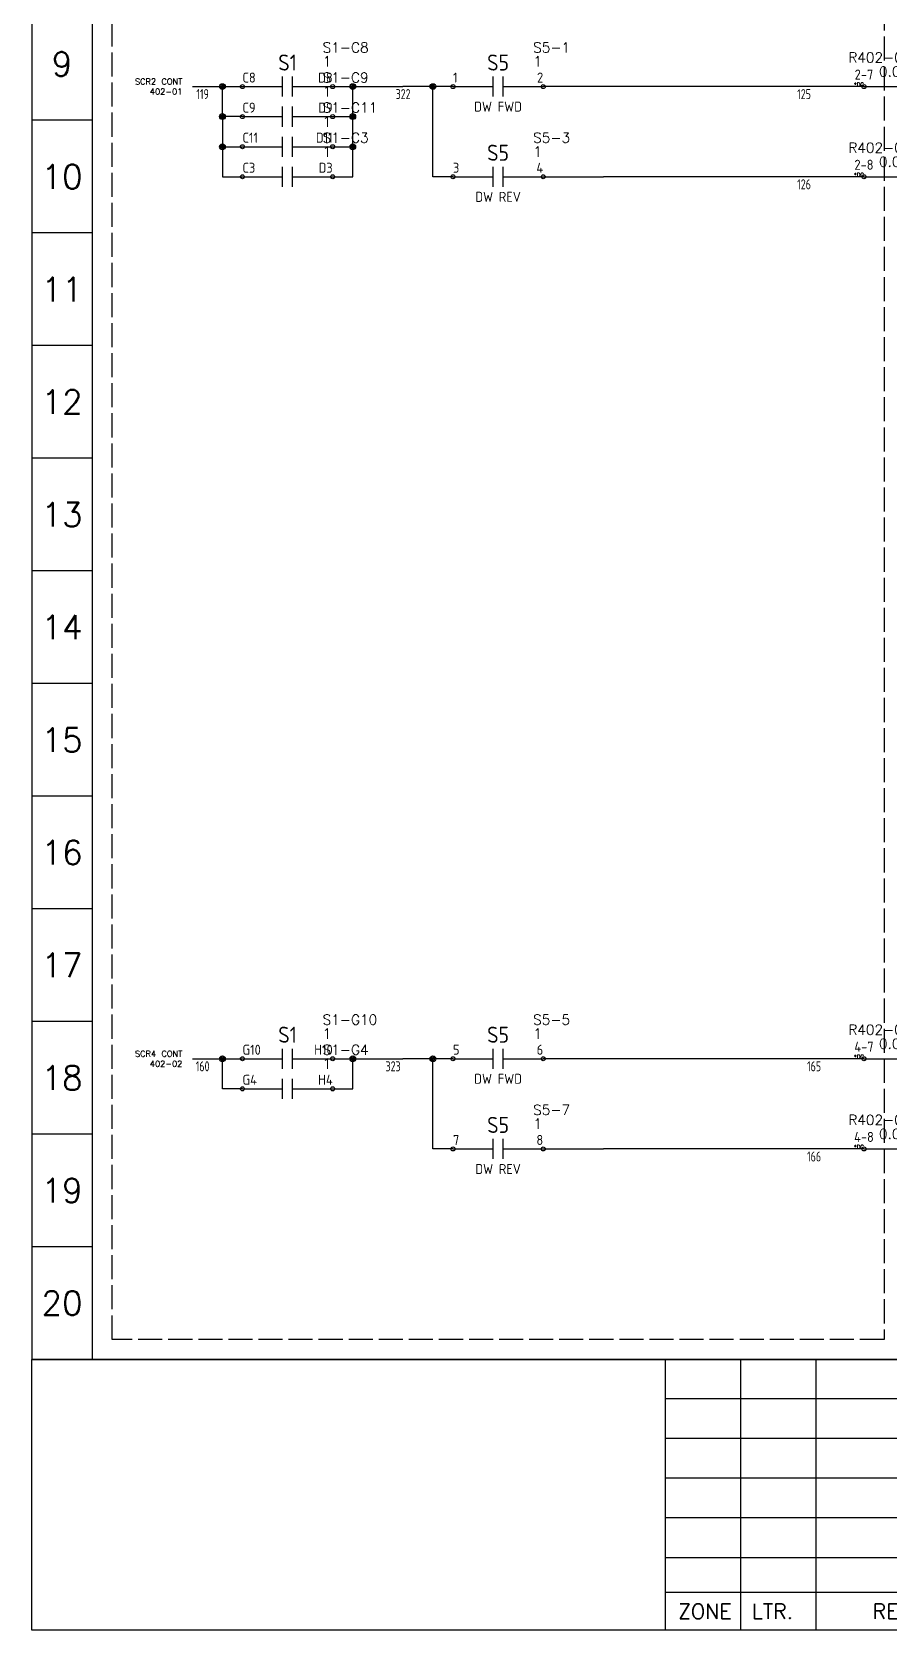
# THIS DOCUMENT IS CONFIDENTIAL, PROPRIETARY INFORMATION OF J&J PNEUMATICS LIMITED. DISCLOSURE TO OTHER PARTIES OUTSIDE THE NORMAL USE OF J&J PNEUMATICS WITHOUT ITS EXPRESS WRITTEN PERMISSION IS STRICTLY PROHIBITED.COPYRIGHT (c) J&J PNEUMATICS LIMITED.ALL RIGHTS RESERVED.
# Model space of a CAD drawing. Header units: millimetres. Extents: x 0 to 1020, y 0 to 646.
# Drawn here: x 0 to 213.8, y 0 to 398.6 of the extents above; entities that cross this region are included whole.
import ezdxf
from ezdxf.enums import TextEntityAlignment as Align

# ---------------------------------------------------------------- set-up
doc = ezdxf.new("R2010")
doc.units = ezdxf.units.MM
doc.header["$LTSCALE"] = 0.5
doc.linetypes.add('ACAD_ISO02W100', pattern=[15, 12, -3])
for name, color, linetype in [('LOCBOX', 7, 'ACAD_ISO02W100'), ('OUTLINE_0', 7, 'Continuous'), ('OUTLINE_GRID', 7, 'Continuous'), ('SYMS', 7, 'Continuous'), ('WIREFIXED', 7, 'Continuous'), ('WIRES', 7, 'Continuous')]:
    doc.layers.add(name, color=color, linetype=linetype)
doc.layers.add('NETLIST', color=50, linetype='Continuous', plot=False)
doc.styles.get("Standard").update_dxf_attribs({"font": 'txt.shx', "bigfont": 'gbcbig.shx'})
doc.styles.add('WD', font='romans.shx', dxfattribs={"bigfont": 'gbcbig.shx'})
doc.styles.add('WD_IEC', font='isocp2.shx', dxfattribs={"width": 0.9, "height": 4})

# ---------------------------------------------------------------- blocks, each defined once
blk = doc.blocks.new('CONTRELEC 2016 BLOCK')
for p, q in [((131.63, 68.75), (131.63, 12.5)), ((147.26, 68.75), (147.26, 12.5)), ((162.88, 68.75), (162.88, 12.5)), ((362.88, 60.54), (131.63, 60.54)), ((362.88, 52.29), (131.63, 52.29)), ((362.88, 44.04), (131.63, 44.04)), ((362.88, 35.79), (131.63, 35.79)), ((362.88, 27.54), (131.63, 27.54)), ((362.88, 20.29), (131.63, 20.29))]:
    blk.add_line(p, q)
blk.add_lwpolyline([(0, 68.75), (850, 68.75), (850, 12.5), (0, 12.5)], close=True)
at = {"layer": 'OUTLINE_0'}
for s, p in [('ZONE', (134.3, 14.8)), ('LTR.', (149.63, 14.83)), ('REVISION', (174.72, 14.83))]:
    blk.add_text(s, height=3.125, dxfattribs=at).set_placement(p)
at = {"layer": 'OUTLINE_0', "style": 'WD'}
for tag, height, p in [('DWGDESC1', 5, (644.66, 57.89)), ('EDBY', 3, (553.37, 56.41)), ('EDDATE', 3, (575, 56.41)), ('DWGDESC2', 5, (645.03, 47.96)), ('CKBY', 3, (553.37, 48.16)), ('CKDATE', 3, (575, 48.16)), ('DWGDESC3', 5, (645.15, 37.57)), ('PROJDESC', 5, (642.81, 17.97)), ('REVISION', 3, (835.28, 16.64))]:
    blk.add_attdef(tag, text='', height=height, dxfattribs=at).set_placement(p, align=Align.MIDDLE_CENTER)
blk.add_attdef('DWGNO', text='', height=5, dxfattribs=at).set_placement((782.6, 33.58), align=Align.MIDDLE_RIGHT)
blk.add_attdef('SHEETNO', text='', height=5, dxfattribs=at).set_placement((788, 33.58), align=Align.MIDDLE_LEFT)
for tag, p, height in [('FILENAME', (721.45, 22.05), 3), ('SCALE', (725.62, 15.05), 3), ('SH', (776.35, 15.29), 3), ('NSH', (796.5, 15.11), 3.12)]:
    blk.add_attdef(tag, p, '', height=height, dxfattribs=at)
at = {"layer": 'OUTLINE_0', "style": 'WD', "flags": 1}
blk.add_attdef('WD_TB', (567.05, 15.25), '', height=3, dxfattribs=at)
blk = doc.blocks.new('2010 Grid')
at = {"layer": 'OUTLINE_GRID'}
for p, q in [((0, 481.25), (0, 0)), ((12.5, 468.31), (12.5, 0)), ((12.5, 257.57), (0, 257.57)), ((12.5, 234.15), (0, 234.15)), ((12.5, 210.74), (0, 210.74)), ((12.5, 187.32), (0, 187.32)), ((12.5, 163.91), (0, 163.91)), ((12.5, 140.49), (0, 140.49)), ((12.5, 117.08), (0, 117.08)), ((12.5, 93.66), (0, 93.66)), ((12.5, 70.25), (0, 70.25)), ((12.5, 46.83), (0, 46.83)), ((12.5, 23.42), (0, 23.42)), ((850, 0), (0, 0))]:
    blk.add_line(p, q, dxfattribs=at)
at = {"layer": 'OUTLINE_GRID', "char_height": 5, "width": 17.7556, "attachment_point": 5}
for s, insert in [('9', (6.25, 269.28)), ('10', (6.25, 245.86)), ('11', (6.25, 222.44)), ('12', (6.25, 199.03)), ('13', (6.25, 175.61)), ('14', (6.25, 152.2)), ('15', (6.25, 128.78)), ('16', (6.25, 105.37)), ('17', (6.25, 81.95)), ('18', (6.25, 58.54)), ('19', (6.25, 35.12)), ('20', (6.25, 11.71))]:
    blk.add_mtext(s, dxfattribs=dict(at, insert=insert))
blk = doc.blocks.new('CONTACT-NO')
for p, q in [((2.5, 0), (12.5, 0)), ((12.5, -2.5), (12.5, 2.5)), ((15, -2.5), (15, 2.5)), ((15, 0), (25, 0))]:
    blk.add_line(p, q)
for centre in [(2.5, 0), (25, 0)]:
    blk.add_circle(centre, 0.5)
at = {"style": 'WD_IEC', "flags": 1}
blk.add_attdef('LOC', text='', height=4, dxfattribs=at).set_placement((13.75, 11), align=Align.MIDDLE_CENTER)
at = {"style": 'WD_IEC'}
for tag, height, p in [('TAG1', 4, (13.75, 6)), ('DESC1', 2.5, (13.75, -5))]:
    blk.add_attdef(tag, text='', height=height, dxfattribs=at).set_placement(p, align=Align.MIDDLE_CENTER)
for tag, p, height, flags in [('X4TERM01', (2.5, 0), 0.64, 1), ('TERM01', (2.5, 1), 2.5, 8), ('X1TERM02', (25, 0), 0.64, 1)]:
    blk.add_attdef(tag, p, '', height=height, dxfattribs=dict(at, flags=flags))
at = {"style": 'WD_IEC', "flags": 8}
blk.add_attdef('TERM02', text='', height=2.5, dxfattribs=at).set_placement((25, 1), align=Align.RIGHT)
at = {"layer": 'NETLIST'}
for tag, p, height in [('NETTAG', (22.5, 8.5), 2.5), ('NETVALUE', (22.5, 5), 2.56)]:
    blk.add_attdef(tag, p, '', height=height, dxfattribs=at)
blk = doc.blocks.new('WDDOT')
for radius in [0.72, 0.449, 0.223]:
    blk.add_circle((0, 0), radius)
blk = doc.blocks.new('INTERCONNECT-H1')
blk.add_line((-2.5, 0), (12.5, 0))
for centre in [(-2.5, 0), (12.5, 0)]:
    blk.add_circle(centre, 0.5)
at = {"style": 'WD_IEC', "flags": 1}
for tag, height, p in [('LOC', 4, (5, 10)), ('TAG1', 4, (-2.43, 3.16)), ('DESC1', 2.5, (5, -2.5))]:
    blk.add_attdef(tag, text='', height=height, dxfattribs=at).set_placement(p, align=Align.MIDDLE_CENTER)
at = {"style": 'WD_IEC', "flags": 8}
for tag, p in [('TERM01', (-2.5, 1)), ('TERM02', (12.5, 1))]:
    blk.add_attdef(tag, text='', height=2.5, dxfattribs=at).set_placement(p, align=Align.BOTTOM_CENTER)
at = {"style": 'WD_IEC', "flags": 1}
blk.add_attdef('X4TERM01', (-2.5, 0), '', height=0.5, dxfattribs=at)
blk.add_attdef('X1TERM02', text='', height=0.5, dxfattribs=at).set_placement((12.5, 0), align=Align.RIGHT)
at = {"layer": 'NETLIST'}
for tag, p in [('NETTAG', (5, 6)), ('NETVALUE', (5, 2.5))]:
    blk.add_attdef(tag, text='', height=2.5, dxfattribs=at).set_placement(p, align=Align.CENTER)
blk.add_attdef('X4TERMDESC01', text='', height=1, dxfattribs=at).set_placement((-2.5, 0), align=Align.RIGHT)
blk.add_attdef('X1TERMDESC02', (12.5, 0), '', height=1, dxfattribs=at)
blk = doc.blocks.new('WD_WNH2')
at = {"linetype": 'Continuous', "style": 'WD_IEC', "width": 0.8}
blk.add_attdef('WIRENO', text='', height=2.5, dxfattribs=at).set_placement((0, 0), align=Align.TOP_CENTER)
at = {"style": 'WD_IEC', "flags": 1}
for tag, p in [('W02USER', (0, -1.21)), ('W03USER', (0, -1.33)), ('W04USER', (0, -1.46)), ('W05USER', (0, -1.58)), ('W06USER', (0, -1.71)), ('W07USER', (0, -1.83)), ('W08USER', (0, -1.96)), ('W09USER', (0, -2.08)), ('W01USER', (0, -1.08)), ('W10USER', (0, -2.21))]:
    blk.add_attdef(tag, text='', height=0.08, dxfattribs=at).set_placement(p, align=Align.CENTER)

msp = doc.modelspace()

# ---------------------------------------------------------------- linework, layer by layer
at = {"layer": 'LOCBOX'}
msp.add_lwpolyline([(20, 622.5), (212.5, 622.5), (212.5, 72.5), (20, 72.5)], close=True, dxfattribs=at)
at = {"layer": 'WIRES'}
for p, q in [((40, 385), (52.5, 385)), ((47.5, 377.5), (47.5, 385)), ((75, 385), (92.5, 385)), ((80, 377.5), (80, 385)), ((105, 385), (92.5, 385)), ((100, 362.5), (100, 385)), ((142.5, 385), (127.5, 385)), ((207.5, 385), (142.5, 385)), ((52.5, 377.5), (47.5, 377.5)), ((47.5, 377.5), (47.5, 370)), ((75, 377.5), (80, 377.5)), ((80, 370), (80, 377.5)), ((47.5, 370), (52.5, 370)), ((47.5, 370), (47.5, 362.5)), ((75, 370), (80, 370)), ((80, 362.5), (80, 370)), ((47.5, 362.5), (52.5, 362.5)), ((75, 362.5), (80, 362.5)), ((105, 362.5), (100, 362.5)), ((127.5, 362.5), (142.5, 362.5)), ((207.5, 362.5), (142.5, 362.5)), ((40, 142.5), (52.5, 142.5)), ((47.5, 135), (47.5, 142.5)), ((75, 142.5), (92.5, 142.5)), ((80, 135), (80, 142.5)), ((105, 142.5), (92.5, 142.5)), ((100, 120), (100, 142.5)), ((142.5, 142.5), (127.5, 142.5)), ((207.5, 142.5), (142.5, 142.5)), ((52.5, 135), (47.5, 135)), ((75, 135), (80, 135)), ((105, 120), (100, 120)), ((127.5, 120), (142.5, 120)), ((207.5, 120), (142.5, 120))]:
    msp.add_line(p, q, dxfattribs=at)

# ---------------------------------------------------------------- block references
at = {"xscale": 1.2, "yscale": 1.2, "zscale": 1.2}
for name, p in [('2010 Grid', (0, 67.5)), ('CONTRELEC 2016 BLOCK', (0, -15))]:
    msp.add_blockref(name, p, dxfattribs=at)
ref = msp.add_blockref('CONTACT-NO', (50, 385))
ref.add_attrib('NETTAG', 'S1-C8', (72.5, 393.5), dxfattribs={"layer": 'NETLIST', "height": 2.5})
ref.add_attrib('NETVALUE', '1', (72.5, 390), dxfattribs={"layer": 'NETLIST', "height": 2.56})
ref.add_attrib('TAG1', 'S1', dxfattribs={"height": 4, "style": 'WD_IEC'}).set_placement((63.75, 391), align=Align.MIDDLE_CENTER)
ref.add_attrib('TERM01', 'C8', (52.5, 386), dxfattribs={"height": 2.5, "style": 'WD_IEC'})
ref.add_attrib('TERM02', 'D8', dxfattribs={"height": 2.5, "style": 'WD_IEC'}).set_placement((75, 386), align=Align.RIGHT)
ref = msp.add_blockref('CONTACT-NO', (102.5, 385))
ref.add_attrib('NETTAG', 'S5-1', (125, 393.5), dxfattribs={"layer": 'NETLIST', "height": 2.5})
ref.add_attrib('NETVALUE', '1', (125, 390), dxfattribs={"layer": 'NETLIST', "height": 2.56})
ref.add_attrib('TAG1', 'S5', dxfattribs={"height": 4, "style": 'WD_IEC'}).set_placement((116.25, 391), align=Align.MIDDLE_CENTER)
ref.add_attrib('DESC1', 'DW FWD', dxfattribs={"height": 2.5, "style": 'WD_IEC'}).set_placement((116.25, 380), align=Align.MIDDLE_CENTER)
ref.add_attrib('TERM01', '1', (105, 386), dxfattribs={"height": 2.5, "style": 'WD_IEC'})
ref.add_attrib('TERM02', '2', dxfattribs={"height": 2.5, "style": 'WD_IEC'}).set_placement((127.5, 386), align=Align.RIGHT)
ref = msp.add_blockref('INTERCONNECT-H1', (210, 385))
ref.add_attrib('TERM02', '6-7', dxfattribs={"height": 2.5, "style": 'WD_IEC'}).set_placement((222.5, 386), align=Align.BOTTOM_CENTER)
ref.add_attrib('TERM01', '2-7', dxfattribs={"height": 2.5, "style": 'WD_IEC'}).set_placement((207.5, 386), align=Align.BOTTOM_CENTER)
ref.add_attrib('NETVALUE', '0.01', dxfattribs={"layer": 'NETLIST', "height": 2.5}).set_placement((215, 387.5), align=Align.CENTER)
ref.add_attrib('NETTAG', 'R402-04-08', dxfattribs={"layer": 'NETLIST', "height": 2.5}).set_placement((215, 391), align=Align.CENTER)
ref.add_attrib('X4TERMDESC01', '*DC', dxfattribs={"layer": 'NETLIST', "height": 1}).set_placement((207.5, 385), align=Align.RIGHT)
ref.add_attrib('X1TERMDESC02', '*SCR2', (222.5, 385), dxfattribs={"layer": 'NETLIST', "height": 1})
ref = msp.add_blockref('CONTACT-NO', (50, 377.5))
ref.add_attrib('NETTAG', 'S1-C9', (72.5, 386), dxfattribs={"layer": 'NETLIST', "height": 2.5})
ref.add_attrib('NETVALUE', '1', (72.5, 382.5), dxfattribs={"layer": 'NETLIST', "height": 2.56})
ref.add_attrib('TERM01', 'C9', (52.5, 378.5), dxfattribs={"height": 2.5, "style": 'WD_IEC'})
ref.add_attrib('TERM02', 'D9', dxfattribs={"height": 2.5, "style": 'WD_IEC'}).set_placement((75, 378.5), align=Align.RIGHT)
ref = msp.add_blockref('CONTACT-NO', (50, 370))
ref.add_attrib('NETTAG', 'S1-C11', (72.5, 378.5), dxfattribs={"layer": 'NETLIST', "height": 2.5})
ref.add_attrib('NETVALUE', '1', (72.5, 375), dxfattribs={"layer": 'NETLIST', "height": 2.56})
ref.add_attrib('TERM01', 'C11', (52.5, 371), dxfattribs={"height": 2.5, "style": 'WD_IEC'})
ref.add_attrib('TERM02', 'D11', dxfattribs={"height": 2.5, "style": 'WD_IEC'}).set_placement((75, 371), align=Align.RIGHT)
ref = msp.add_blockref('CONTACT-NO', (50, 362.5))
ref.add_attrib('NETTAG', 'S1-C3', (72.5, 371), dxfattribs={"layer": 'NETLIST', "height": 2.5})
ref.add_attrib('NETVALUE', '1', (72.5, 367.5), dxfattribs={"layer": 'NETLIST', "height": 2.56})
ref.add_attrib('TERM01', 'C3', (52.5, 363.5), dxfattribs={"height": 2.5, "style": 'WD_IEC'})
ref.add_attrib('TERM02', 'D3', dxfattribs={"height": 2.5, "style": 'WD_IEC'}).set_placement((75, 363.5), align=Align.RIGHT)
ref = msp.add_blockref('CONTACT-NO', (102.5, 362.5))
ref.add_attrib('NETTAG', 'S5-3', (125, 371), dxfattribs={"layer": 'NETLIST', "height": 2.5})
ref.add_attrib('NETVALUE', '1', (125, 367.5), dxfattribs={"layer": 'NETLIST', "height": 2.56})
ref.add_attrib('TAG1', 'S5', dxfattribs={"height": 4, "style": 'WD_IEC'}).set_placement((116.25, 368.5), align=Align.MIDDLE_CENTER)
ref.add_attrib('DESC1', 'DW REV', dxfattribs={"height": 2.5, "style": 'WD_IEC'}).set_placement((116.25, 357.5), align=Align.MIDDLE_CENTER)
ref.add_attrib('TERM01', '3', (105, 363.5), dxfattribs={"height": 2.5, "style": 'WD_IEC'})
ref.add_attrib('TERM02', '4', dxfattribs={"height": 2.5, "style": 'WD_IEC'}).set_placement((127.5, 363.5), align=Align.RIGHT)
ref = msp.add_blockref('INTERCONNECT-H1', (210, 362.5))
ref.add_attrib('TERM02', '6-8', dxfattribs={"height": 2.5, "style": 'WD_IEC'}).set_placement((222.5, 363.5), align=Align.BOTTOM_CENTER)
ref.add_attrib('TERM01', '2-8', dxfattribs={"height": 2.5, "style": 'WD_IEC'}).set_placement((207.5, 363.5), align=Align.BOTTOM_CENTER)
ref.add_attrib('NETVALUE', '0.01', dxfattribs={"layer": 'NETLIST', "height": 2.5}).set_placement((215, 365), align=Align.CENTER)
ref.add_attrib('NETTAG', 'R402-04-09', dxfattribs={"layer": 'NETLIST', "height": 2.5}).set_placement((215, 368.5), align=Align.CENTER)
ref.add_attrib('X4TERMDESC01', '*DC', dxfattribs={"layer": 'NETLIST', "height": 1}).set_placement((207.5, 362.5), align=Align.RIGHT)
ref.add_attrib('X1TERMDESC02', '*SCR2', (222.5, 362.5), dxfattribs={"layer": 'NETLIST', "height": 1})
ref = msp.add_blockref('CONTACT-NO', (50, 142.5))
ref.add_attrib('NETTAG', 'S1-G10', (72.5, 151), dxfattribs={"layer": 'NETLIST', "height": 2.5})
ref.add_attrib('NETVALUE', '1', (72.5, 147.5), dxfattribs={"layer": 'NETLIST', "height": 2.56})
ref.add_attrib('TAG1', 'S1', dxfattribs={"height": 4, "style": 'WD_IEC'}).set_placement((63.75, 148.5), align=Align.MIDDLE_CENTER)
ref.add_attrib('TERM01', 'G10', (52.5, 143.5), dxfattribs={"height": 2.5, "style": 'WD_IEC'})
ref.add_attrib('TERM02', 'H10', dxfattribs={"height": 2.5, "style": 'WD_IEC'}).set_placement((75, 143.5), align=Align.RIGHT)
ref = msp.add_blockref('CONTACT-NO', (102.5, 142.5))
ref.add_attrib('NETTAG', 'S5-5', (125, 151), dxfattribs={"layer": 'NETLIST', "height": 2.5})
ref.add_attrib('NETVALUE', '1', (125, 147.5), dxfattribs={"layer": 'NETLIST', "height": 2.56})
ref.add_attrib('TAG1', 'S5', dxfattribs={"height": 4, "style": 'WD_IEC'}).set_placement((116.25, 148.5), align=Align.MIDDLE_CENTER)
ref.add_attrib('DESC1', 'DW FWD', dxfattribs={"height": 2.5, "style": 'WD_IEC'}).set_placement((116.25, 137.5), align=Align.MIDDLE_CENTER)
ref.add_attrib('TERM01', '5', (105, 143.5), dxfattribs={"height": 2.5, "style": 'WD_IEC'})
ref.add_attrib('TERM02', '6', dxfattribs={"height": 2.5, "style": 'WD_IEC'}).set_placement((127.5, 143.5), align=Align.RIGHT)
ref = msp.add_blockref('INTERCONNECT-H1', (210, 142.5))
ref.add_attrib('TERM02', '6-7', dxfattribs={"height": 2.5, "style": 'WD_IEC'}).set_placement((222.5, 143.5), align=Align.BOTTOM_CENTER)
ref.add_attrib('TERM01', '4-7', dxfattribs={"height": 2.5, "style": 'WD_IEC'}).set_placement((207.5, 143.5), align=Align.BOTTOM_CENTER)
ref.add_attrib('NETVALUE', '0.01', dxfattribs={"layer": 'NETLIST', "height": 2.5}).set_placement((215, 145), align=Align.CENTER)
ref.add_attrib('NETTAG', 'R402-04-10', dxfattribs={"layer": 'NETLIST', "height": 2.5}).set_placement((215, 148.5), align=Align.CENTER)
ref.add_attrib('X4TERMDESC01', '*DC', dxfattribs={"layer": 'NETLIST', "height": 1}).set_placement((207.5, 142.5), align=Align.RIGHT)
ref.add_attrib('X1TERMDESC02', '*SCR4', (222.5, 142.5), dxfattribs={"layer": 'NETLIST', "height": 1})
ref = msp.add_blockref('CONTACT-NO', (50, 135))
ref.add_attrib('NETTAG', 'S1-G4', (72.5, 143.5), dxfattribs={"layer": 'NETLIST', "height": 2.5})
ref.add_attrib('NETVALUE', '1', (72.5, 140), dxfattribs={"layer": 'NETLIST', "height": 2.56})
ref.add_attrib('TERM01', 'G4', (52.5, 136), dxfattribs={"height": 2.5, "style": 'WD_IEC'})
ref.add_attrib('TERM02', 'H4', dxfattribs={"height": 2.5, "style": 'WD_IEC'}).set_placement((75, 136), align=Align.RIGHT)
ref = msp.add_blockref('CONTACT-NO', (102.5, 120))
ref.add_attrib('NETTAG', 'S5-7', (125, 128.5), dxfattribs={"layer": 'NETLIST', "height": 2.5})
ref.add_attrib('NETVALUE', '1', (125, 125), dxfattribs={"layer": 'NETLIST', "height": 2.56})
ref.add_attrib('TAG1', 'S5', dxfattribs={"height": 4, "style": 'WD_IEC'}).set_placement((116.25, 126), align=Align.MIDDLE_CENTER)
ref.add_attrib('DESC1', 'DW REV', dxfattribs={"height": 2.5, "style": 'WD_IEC'}).set_placement((116.25, 115), align=Align.MIDDLE_CENTER)
ref.add_attrib('TERM01', '7', (105, 121), dxfattribs={"height": 2.5, "style": 'WD_IEC'})
ref.add_attrib('TERM02', '8', dxfattribs={"height": 2.5, "style": 'WD_IEC'}).set_placement((127.5, 121), align=Align.RIGHT)
ref = msp.add_blockref('INTERCONNECT-H1', (210, 120))
ref.add_attrib('TERM02', '6-8', dxfattribs={"height": 2.5, "style": 'WD_IEC'}).set_placement((222.5, 121), align=Align.BOTTOM_CENTER)
ref.add_attrib('TERM01', '4-8', dxfattribs={"height": 2.5, "style": 'WD_IEC'}).set_placement((207.5, 121), align=Align.BOTTOM_CENTER)
ref.add_attrib('NETVALUE', '0.01', dxfattribs={"layer": 'NETLIST', "height": 2.5}).set_placement((215, 122.5), align=Align.CENTER)
ref.add_attrib('NETTAG', 'R402-04-11', dxfattribs={"layer": 'NETLIST', "height": 2.5}).set_placement((215, 126), align=Align.CENTER)
ref.add_attrib('X4TERMDESC01', '*DC', dxfattribs={"layer": 'NETLIST', "height": 1}).set_placement((207.5, 120), align=Align.RIGHT)
ref.add_attrib('X1TERMDESC02', '*SCR4', (222.5, 120), dxfattribs={"layer": 'NETLIST', "height": 1})
at = {"layer": 'SYMS'}
for p in [(47.5, 385), (80, 385), (100, 385), (47.5, 377.5), (80, 377.5), (47.5, 370), (80, 370), (47.5, 142.5), (80, 142.5), (100, 142.5)]:
    msp.add_blockref('WDDOT', p, dxfattribs=at)
at = {"layer": 'WIREFIXED'}
ref = msp.add_blockref('WD_WNH2', (42.5, 385), dxfattribs=at)
ref.add_attrib('WIRENOF', '119', dxfattribs={"linetype": 'Continuous', "height": 2.5, "style": 'WD_IEC', "width": 0.8}).set_placement((42.56, 384.37), align=Align.TOP_CENTER)
ref = msp.add_blockref('WD_WNH2', (92.5, 385), dxfattribs=at)
ref.add_attrib('WIRENOF', '322', dxfattribs={"linetype": 'Continuous', "height": 2.5, "style": 'WD_IEC', "width": 0.8}).set_placement((92.56, 384.37), align=Align.TOP_CENTER)
ref = msp.add_blockref('WD_WNH2', (192.5, 385), dxfattribs=at)
ref.add_attrib('WIRENOF', '125', dxfattribs={"linetype": 'Continuous', "height": 2.5, "style": 'WD_IEC', "width": 0.8}).set_placement((192.56, 384.37), align=Align.TOP_CENTER)
ref = msp.add_blockref('WD_WNH2', (192.5, 362.5), dxfattribs=at)
ref.add_attrib('WIRENOF', '126', dxfattribs={"linetype": 'Continuous', "height": 2.5, "style": 'WD_IEC', "width": 0.8}).set_placement((192.56, 361.87), align=Align.TOP_CENTER)
ref = msp.add_blockref('WD_WNH2', (42.5, 142.5), dxfattribs=at)
ref.add_attrib('WIRENOF', '160', dxfattribs={"linetype": 'Continuous', "height": 2.5, "style": 'WD_IEC', "width": 0.8}).set_placement((42.56, 141.87), align=Align.TOP_CENTER)
ref = msp.add_blockref('WD_WNH2', (90, 142.5), dxfattribs=at)
ref.add_attrib('WIRENOF', '323', dxfattribs={"linetype": 'Continuous', "height": 2.5, "style": 'WD_IEC', "width": 0.8}).set_placement((90.06, 141.87), align=Align.TOP_CENTER)
ref = msp.add_blockref('WD_WNH2', (195, 142.5), dxfattribs=at)
ref.add_attrib('WIRENOF', '165', dxfattribs={"linetype": 'Continuous', "height": 2.5, "style": 'WD_IEC', "width": 0.8}).set_placement((195.06, 141.87), align=Align.TOP_CENTER)
ref = msp.add_blockref('WD_WNH2', (195, 120), dxfattribs=at)
ref.add_attrib('WIRENOF', '166', dxfattribs={"linetype": 'Continuous', "height": 2.5, "style": 'WD_IEC', "width": 0.8}).set_placement((195.06, 119.37), align=Align.TOP_CENTER)

# ---------------------------------------------------------------- texts
at = {"char_height": 1.5, "attachment_point": 6}
for s, insert in [('SCR2 CONT\\P402-01', (37.5, 385)), ('SCR4 CONT\\P402-02', (37.5, 142.5))]:
    msp.add_mtext_dynamic_manual_height_columns(s, width=15, gutter_width=0.5, heights=[0], dxfattribs=dict(at, insert=insert))

doc.saveas('drawing.dxf')
